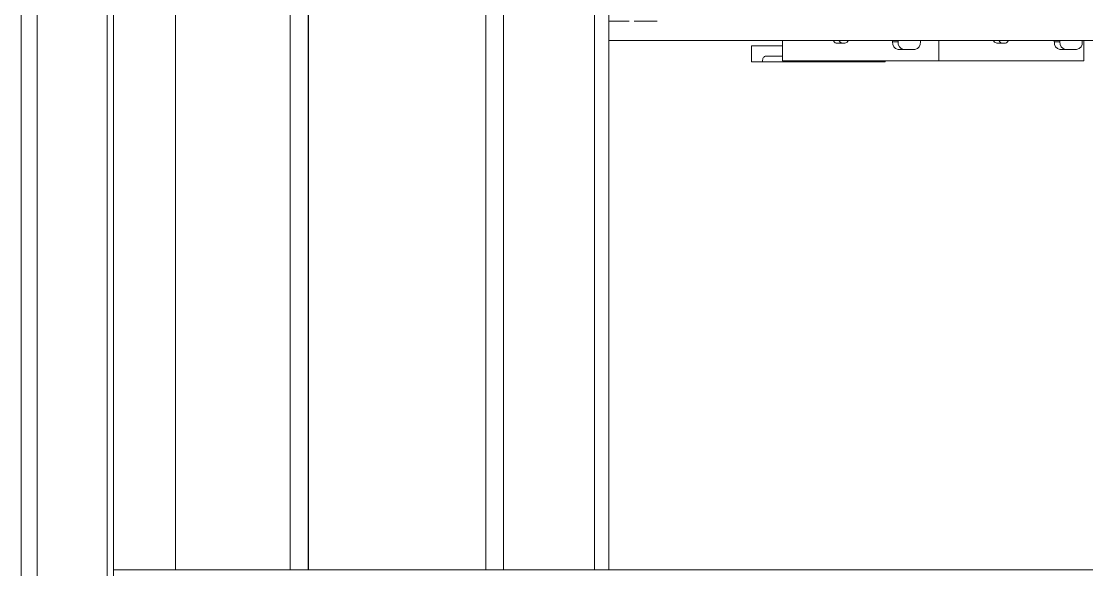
# Model space of a CAD drawing. Header units: millimetres. Extents: x -331 to 5585, y -2655 to 1513.
# Drawn here: x 2634.1 to 2701.7, y 1068.2 to 1102.9 of the extents above; entities that cross this region are included whole.
import ezdxf

# ---------------------------------------------------------------- set-up
doc = ezdxf.new("R2010")
doc.units = ezdxf.units.MM

msp = doc.modelspace()

# ---------------------------------------------------------------- linework, layer by layer
at = {"color": 7, "linetype": 'Continuous', "lineweight": 15}
for p, q in [((2634.141, 1048.158), (2634.141, 1243.158)), ((2635.141, 1243.158), (2635.141, 1048.158)), ((2639.591, 1048.158), (2639.591, 1243.158)), ((2639.991, 1243.158), (2639.991, 1048.158)), ((2670.474, 1068.158), (2670.474, 1205.195)), ((2671.367, 1068.158), (2671.367, 1205.195)), ((2671.367, 1102.943), (2672.655, 1102.943)), ((2672.98, 1102.943), (2674.444, 1102.943)), ((2671.367, 1101.73), (2724.325, 1101.73)), ((2680.413, 1101.38), (2680.413, 1100.38)), ((2680.413, 1101.38), (2682.393, 1101.38)), ((2682.393, 1100.43), (2682.393, 1101.73)), ((2685.839, 1101.55), (2686.192, 1101.559)), ((2685.98, 1101.55), (2685.839, 1101.55)), ((2685.98, 1101.55), (2686.334, 1101.559)), ((2686.334, 1101.559), (2686.192, 1101.559)), ((2689.358, 1101.65), (2689.358, 1101.73)), ((2689.358, 1101.65), (2689.712, 1101.65)), ((2689.712, 1101.65), (2689.712, 1101.73)), ((2691.126, 1101.73), (2691.126, 1101.65)), ((2692.293, 1100.43), (2692.293, 1101.73)), ((2696.329, 1101.55), (2695.975, 1101.559)), ((2696.329, 1101.55), (2696.47, 1101.55)), ((2699.611, 1101.73), (2699.611, 1101.65)), ((2699.965, 1101.65), (2699.611, 1101.65)), ((2699.965, 1101.73), (2699.965, 1101.65)), ((2701.379, 1101.65), (2701.379, 1101.73)), ((2701.485, 1100.43), (2701.485, 1101.73)), ((2681.336, 1100.73), (2682.393, 1100.73)), ((2689.712, 1101.15), (2690.066, 1101.15)), ((2690.773, 1101.15), (2690.066, 1101.15)), ((2700.319, 1101.15), (2699.965, 1101.15)), ((2700.319, 1101.15), (2701.026, 1101.15)), ((2681.121, 1100.38), (2680.413, 1100.38)), ((2681.121, 1100.43), (2681.121, 1100.38)), ((2688.899, 1100.38), (2681.121, 1100.38)), ((2692.293, 1100.43), (2682.393, 1100.43)), ((2688.899, 1100.38), (2688.899, 1100.43)), ((2701.485, 1100.43), (2692.293, 1100.43)), ((2639.991, 1068.158), (2675.391, 1068.158)), ((2679.841, 1068.158), (2675.391, 1068.158)), ((2679.841, 1068.158), (2690.141, 1068.158)), ((2694.591, 1068.158), (2690.141, 1068.158)), ((2694.591, 1068.158), (2727.491, 1068.158))]:
    msp.add_line(p, q, dxfattribs=at)
at = {"color": 8, "linetype": 'Continuous', "lineweight": 15}
for p, q in [((2643.923, 1205.195), (2643.923, 1068.158)), ((2651.18, 1205.195), (2651.18, 1068.158)), ((2652.313, 1205.195), (2652.313, 1068.158)), ((2652.342, 1205.195), (2652.342, 1068.158)), ((2663.575, 1205.195), (2663.575, 1068.158)), ((2664.704, 1205.195), (2664.704, 1068.158))]:
    msp.add_line(p, q, dxfattribs=at)
at = {"color": 7, "linetype": 'Continuous', "lineweight": 15}
for centre, start, end in [((2689.801, 1101.588), 171.96421, 258.55432), ((2690.154, 1101.588), 171.96353, 258.55955), ((2690.684, 1101.588), 281.44045, 8.03647), ((2700.054, 1101.588), 171.96353, 258.55955), ((2700.407, 1101.587), 171.95999, 258.55854), ((2700.937, 1101.588), 281.44568, 8.03579)]:
    msp.add_arc(centre, 0.447, start, end, dxfattribs=at)
for points, knots in [([(2685.607, 1101.73), (2685.616, 1101.708), (2685.645, 1101.642), (2685.729, 1101.569), (2685.802, 1101.557), (2685.839, 1101.55)], [0, 0, 0, 0, 0.1940002, 0.5969485, 1, 1, 1, 1]), ([(2686.192, 1101.559), (2686.156, 1101.565), (2686.082, 1101.578), (2686.001, 1101.648), (2685.973, 1101.711), (2685.965, 1101.73)], [0, 0, 0, 0, 0.414193, 0.828396, 1, 1, 1, 1]), ([(2686.557, 1101.73), (2686.549, 1101.711), (2686.523, 1101.648), (2686.443, 1101.578), (2686.37, 1101.565), (2686.334, 1101.559)], [0, 0, 0, 0, 0.171579, 0.585761, 1, 1, 1, 1]), ([(2695.752, 1101.73), (2695.76, 1101.711), (2695.786, 1101.648), (2695.866, 1101.578), (2695.939, 1101.565), (2695.975, 1101.559)], [0, 0, 0, 0, 0.171583, 0.585807, 1, 1, 1, 1]), ([(2696.101, 1101.73), (2696.11, 1101.708), (2696.137, 1101.642), (2696.219, 1101.569), (2696.292, 1101.557), (2696.329, 1101.55)], [0, 0, 0, 0, 0.193998, 0.596962, 1, 1, 1, 1]), ([(2696.702, 1101.73), (2696.693, 1101.708), (2696.664, 1101.642), (2696.58, 1101.569), (2696.507, 1101.557), (2696.47, 1101.55)], [0, 0, 0, 0, 0.194005, 0.596978, 1, 1, 1, 1]), ([(2681.121, 1100.43), (2681.123, 1100.463), (2681.128, 1100.53), (2681.164, 1100.619), (2681.217, 1100.687), (2681.278, 1100.724), (2681.319, 1100.728), (2681.336, 1100.73)], [0, 0, 0, 0, 0.210152, 0.420467, 0.632418, 0.847582, 1, 1, 1, 1])]:
    msp.add_open_spline(points, degree=3, knots=knots, dxfattribs=at)

doc.saveas('drawing.dxf')
